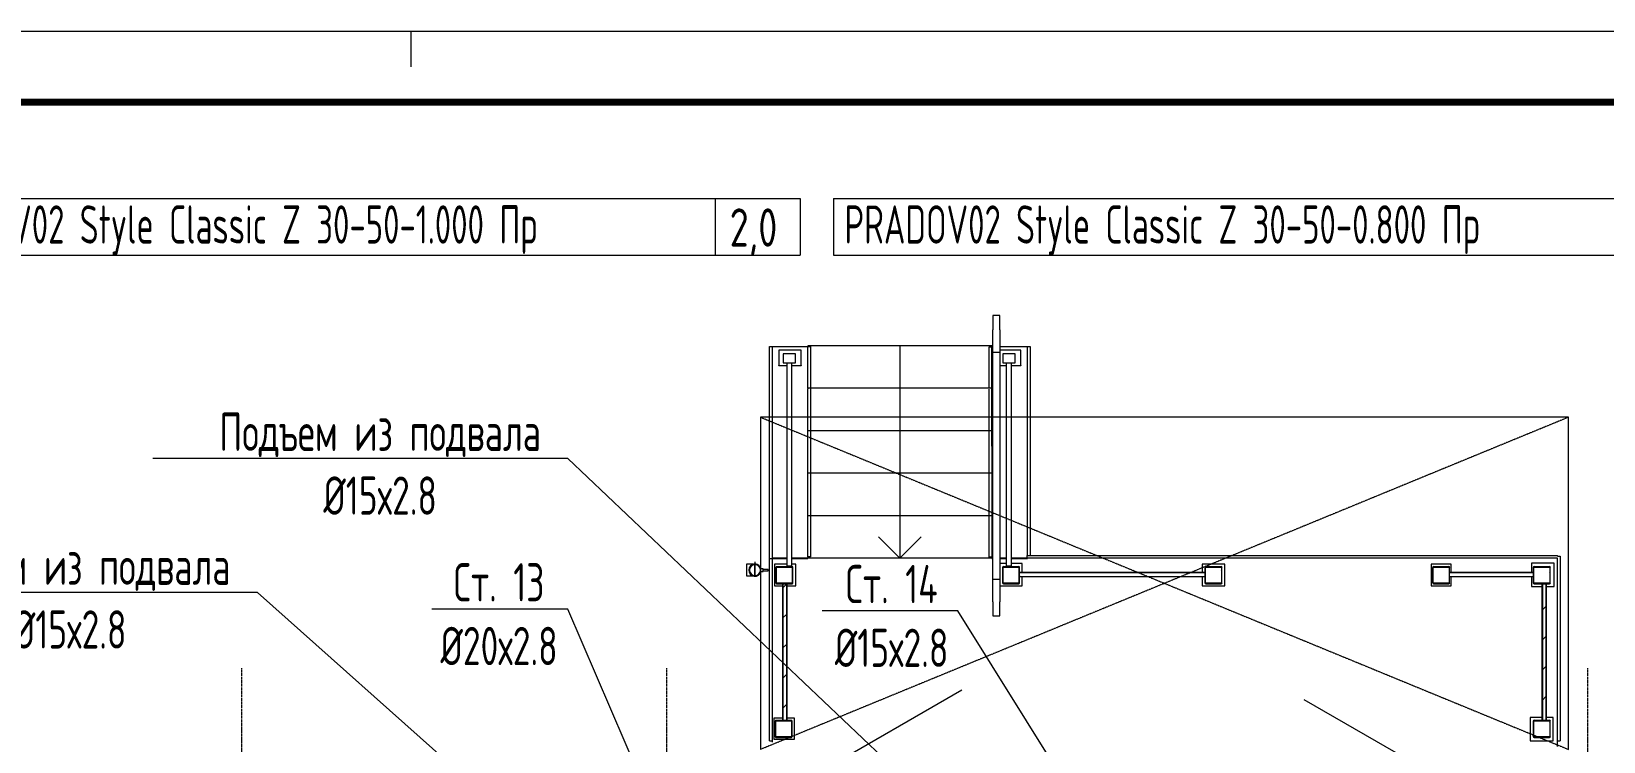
# Model space of a CAD drawing. Header units: millimetres. Extents: x -3929 to 624051, y 52832 to 514950.
# Drawn here: x 217321 to 228415, y 200093 to 205107 of the extents above; entities that cross this region are included whole.
import ezdxf
from ezdxf import colors
from ezdxf.entities.mleader import LeaderData, LeaderLine
from ezdxf.enums import TextEntityAlignment as Align
from ezdxf.math import Vec2, Vec3

# ---------------------------------------------------------------- set-up
doc = ezdxf.new("R2010")
doc.units = ezdxf.units.MM
doc.linetypes.add('ADSK_Линия сетки', pattern=[25, 20, -2.5, 0, -2.5])
doc.linetypes.add('ADSK_Штриховая_ш3 п1_5', pattern=[4.5, 3, -1.5])
for name, color, linetype in [('9_Форматы', 7, 'Continuous'), ('ПРИБОРЫ', 3, 'Continuous'), ('статистика приборов', 252, 'Continuous'), ('стояки', 7, 'Continuous')]:
    doc.layers.add(name, color=color, linetype=linetype)
for name, color, linetype, lineweight in [('Двери', 7, 'Continuous', 9), ('Лестницы', 7, 'Continuous', 9), ('Обобщенные модели', 7, 'Continuous', 18), ('ОВ-рамка', 7, 'Continuous', 30), ('ОВ-ТЕКСТ', 7, 'Continuous', 25), ('Ограждение', 7, 'Continuous', 9), ('Оси', 253, 'Continuous', 9), ('Перекрытие', 7, 'Continuous', 18), ('Стены внутренние', 7, 'Continuous', 18), ('Стены наружные', 7, 'Continuous', 18), ('Стрелки вверх', 7, 'Continuous', 18)]:
    doc.layers.add(name, color=color, linetype=linetype, lineweight=lineweight)
doc.layers.add('Линии', color=7, linetype='Continuous', lineweight=9, true_color=0x00a600)
doc.styles.add('СТИЛЬ', font='simplex.shx', dxfattribs={"width": 0.65})

# ---------------------------------------------------------------- blocks, each defined once
blk = doc.blocks.new('1 этаж')
at = {"layer": 'Двери', "color": 253, "lineweight": 5}
for p, q in [((413639, -210328), (414626, -209758)), ((417907, -210328), (417041, -209828))]:
    blk.add_line(p, q, dxfattribs=at)
at = {"layer": 'Лестницы', "color": 253, "lineweight": 5}
for p, q in [((414838, -207328), (413538, -207328)), ((413538, -207328), (413538, -207333)), ((414838, -207328), (413538, -207328)), ((414838, -207328), (414838, -207333)), ((413538, -207628), (413538, -207633)), ((414838, -207628), (413538, -207628)), ((414838, -207628), (413538, -207628)), ((414838, -207628), (414838, -207633)), ((413538, -207928), (413538, -207931)), ((414838, -207928), (413538, -207928)), ((414838, -207928), (413538, -207928)), ((414838, -207928), (414838, -207933)), ((413538, -208228), (413538, -208230)), ((414838, -208228), (413538, -208228)), ((414838, -208228), (413538, -208228)), ((414838, -208228), (414838, -208233)), ((414838, -208528), (413538, -208528)), ((414838, -208528), (413538, -208528)), ((414838, -208528), (414838, -208531)), ((414838, -208828), (413538, -208828))]:
    blk.add_line(p, q, dxfattribs=at)
at = {"layer": 'Линии', "color": 253, "linetype": 'ADSK_Штриховая_ш3 п1_5', "lineweight": 5}
for p, q in [((413206, -207833), (413206, -210178)), ((418906, -207833), (413206, -207833)), ((418906, -207833), (413206, -210178)), ((413206, -207833), (418906, -210178)), ((418906, -210178), (418906, -207833))]:
    blk.add_line(p, q, dxfattribs=at)
at = {"layer": 'Обобщенные модели', "color": 253, "lineweight": 5}
for p, q in [((413152, -208871), (413105, -208871)), ((413105, -208871), (413105, -208872)), ((413105, -208872), (413105, -208876)), ((413105, -208876), (413105, -208882)), ((413105, -208882), (413105, -208889)), ((413105, -208889), (413105, -208898)), ((413105, -208898), (413105, -208907)), ((413168, -208855), (413164, -208855)), ((413164, -208855), (413164, -208869)), ((413166, -208951), (413166, -208873)), ((413166, -208873), (413166, -208951)), ((413168, -208869), (413168, -208855)), ((413105, -208907), (413105, -208917)), ((413105, -208917), (413105, -208927)), ((413105, -208927), (413105, -208936)), ((413105, -208936), (413105, -208943)), ((413105, -208943), (413105, -208949)), ((413105, -208949), (413105, -208952)), ((413105, -208952), (413105, -208953)), ((413105, -208953), (413152, -208953)), ((413223, -208902), (413208, -208902)), ((413208, -208922), (413223, -208922)), ((413223, -208922), (413223, -208902)), ((413259, -208907), (413223, -208907)), ((413223, -208917), (413259, -208917)), ((413259, -208917), (413259, -208907))]:
    blk.add_line(p, q, dxfattribs=at)
for radius, start, end in [(43.6, 92.7801, 180), (43.3, 92.992, 346.5871), (41.1, 90, 270), (41, 151.0371, 178.9629), (38.8, 90, 270), (41, 121.0371, 148.9629), (41, 91.0371, 118.9629), (41.1, 270, 90), (38.8, 270, 90), (43.3, 13.3472, 86.6899), (43.6, 13.284, 86.6773), (41, 61.0371, 87.5499), (41, 31.0371, 58.9629), (41, 1.0371, 28.9629), (43.6, 180, 346.716), (41, 181.0371, 208.9629), (41, 211.0371, 238.9629), (41, 241.0371, 268.9629), (41, 272.4501, 298.9629), (41, 301.0371, 328.9629), (41, 331.0371, 358.9629)]:
    blk.add_arc((413166, -208912), radius, start, end, dxfattribs=at)
at = {"layer": 'Ограждение', "color": 253, "lineweight": 5}
for p, q in [((414894, -207115), (414844, -207115)), ((414844, -207115), (414844, -207215)), ((414894, -207215), (414894, -207115)), ((414844, -207375), (414844, -207215)), ((414894, -207215), (414894, -207375)), ((413493, -207360), (413334, -207360)), ((413334, -207360), (413334, -207467)), ((413452, -207384), (413366, -207384)), ((413366, -207384), (413366, -207449)), ((413366, -207449), (413452, -207449)), ((413392, -208885), (413392, -207449)), ((413424, -207449), (413424, -208885)), ((413452, -207449), (413452, -207384)), ((413493, -207467), (413493, -207360)), ((414844, -208975), (414844, -207375)), ((414894, -207375), (414844, -207375)), ((415043, -207360), (414894, -207360)), ((414894, -207375), (414894, -208975)), ((415002, -207384), (414916, -207384)), ((414916, -207384), (414916, -207449)), ((414916, -207449), (415002, -207449)), ((414942, -208885), (414942, -207449)), ((414974, -207449), (414974, -208885)), ((415002, -207449), (415002, -207384)), ((415043, -207467), (415043, -207360)), ((413334, -207467), (413392, -207467)), ((413334, -207470), (413334, -207467)), ((413392, -207470), (413334, -207470)), ((413424, -207467), (413493, -207467)), ((413493, -207470), (413424, -207470)), ((413493, -207467), (413493, -207470)), ((414894, -207467), (414942, -207467)), ((414942, -207470), (414894, -207470)), ((414974, -207467), (415043, -207467)), ((415043, -207470), (414974, -207470)), ((415043, -207467), (415043, -207470)), ((413392, -208870), (413303, -208870)), ((413303, -208870), (413303, -209023)), ((413313, -208893), (413313, -209002)), ((413317, -209002), (413317, -208893)), ((413428, -208888), (413319, -208888)), ((413319, -208892), (413428, -208892)), ((413392, -208885), (413392, -208888)), ((413424, -208885), (413392, -208885)), ((413392, -208888), (413424, -208888)), ((413454, -208870), (413424, -208870)), ((413424, -208888), (413424, -208885)), ((413429, -208893), (413429, -209002)), ((413433, -209002), (413433, -208893)), ((413454, -209023), (413454, -208870)), ((414942, -208865), (414894, -208865)), ((414913, -208893), (414913, -209002)), ((414917, -209002), (414917, -208893)), ((415028, -208888), (414919, -208888)), ((414919, -208892), (415028, -208892)), ((414942, -208885), (414942, -208888)), ((414974, -208885), (414942, -208885)), ((414942, -208888), (414974, -208888)), ((415052, -208865), (414974, -208865)), ((414974, -208888), (414974, -208885)), ((415029, -208893), (415029, -209002)), ((415033, -209002), (415033, -208893)), ((415052, -208927), (415052, -208865)), ((416482, -208870), (416321, -208870)), ((416321, -208870), (416321, -208927)), ((416341, -208893), (416341, -209002)), ((416345, -209002), (416345, -208893)), ((416456, -208888), (416347, -208888)), ((416347, -208892), (416456, -208892)), ((416457, -208893), (416457, -209002)), ((416461, -209002), (416461, -208893)), ((416482, -209023), (416482, -208870)), ((418079, -208870), (417938, -208870)), ((417938, -208870), (417938, -209023)), ((417948, -208893), (417948, -209002)), ((417952, -209002), (417952, -208893)), ((418063, -208888), (417954, -208888)), ((417954, -208892), (418063, -208892)), ((418064, -208893), (418064, -209002)), ((418068, -209002), (418068, -208893)), ((418079, -208927), (418079, -208870)), ((418805, -208864), (418646, -208864)), ((418646, -208864), (418646, -208927)), ((418658, -208893), (418658, -209002)), ((418662, -209002), (418662, -208893)), ((418773, -208888), (418664, -208888)), ((418664, -208892), (418773, -208892)), ((418774, -208893), (418774, -209002)), ((418778, -209002), (418778, -208893)), ((418805, -209029), (418805, -208864)), ((413428, -209004), (413319, -209004)), ((413319, -209008), (413428, -209008)), ((413362, -209973), (413362, -209008)), ((413390, -209008), (413363, -209008)), ((413363, -209008), (413363, -209973)), ((413390, -209973), (413390, -209008)), ((413392, -209973), (413392, -209008)), ((414844, -209135), (414844, -208975)), ((414844, -208975), (414894, -208975)), ((414894, -208975), (414894, -209135)), ((415028, -209004), (414919, -209004)), ((414919, -209008), (415028, -209008)), ((415033, -208927), (415033, -208931)), ((415033, -208927), (416341, -208927)), ((415033, -208952), (415033, -208931)), ((416341, -208931), (415033, -208931)), ((415033, -208952), (415033, -208957)), ((415033, -208957), (416341, -208957)), ((415052, -209023), (415052, -208957)), ((416321, -208957), (416321, -209023)), ((416456, -209004), (416347, -209004)), ((416347, -209008), (416456, -209008)), ((418063, -209004), (417954, -209004)), ((417954, -209008), (418063, -209008)), ((418068, -208927), (418658, -208927)), ((418658, -208931), (418068, -208931)), ((418068, -208957), (418658, -208957)), ((418079, -209023), (418079, -208957)), ((418646, -208957), (418646, -209029)), ((418773, -209004), (418664, -209004)), ((418664, -209008), (418773, -209008)), ((418721, -209973), (418721, -209008)), ((418750, -209008), (418723, -209008)), ((418723, -209008), (418723, -209973)), ((418750, -209973), (418750, -209008)), ((418751, -209973), (418751, -209008)), ((413303, -209023), (413362, -209023)), ((413391, -209023), (413454, -209023)), ((414894, -209023), (415052, -209023)), ((416321, -209023), (416482, -209023)), ((417938, -209023), (418079, -209023)), ((418646, -209029), (418721, -209029)), ((418751, -209029), (418805, -209029)), ((414844, -209135), (414844, -209235)), ((414894, -209235), (414894, -209135)), ((414844, -209235), (414894, -209235)), ((413362, -209958), (413298, -209958)), ((413298, -209958), (413298, -210106)), ((413308, -209978), (413308, -210087)), ((413312, -210087), (413312, -209978)), ((413423, -209973), (413314, -209973)), ((413314, -209977), (413423, -209977)), ((413363, -209973), (413390, -209973)), ((413444, -209958), (413391, -209958)), ((413424, -209978), (413424, -210087)), ((413428, -210087), (413428, -209978)), ((413444, -210106), (413444, -209958)), ((418721, -209953), (418636, -209953)), ((418636, -209953), (418636, -210118)), ((418658, -209978), (418658, -210087)), ((418662, -210087), (418662, -209978)), ((418773, -209973), (418664, -209973)), ((418664, -209977), (418773, -209977)), ((418723, -209973), (418750, -209973)), ((418798, -209953), (418751, -209953)), ((418774, -209978), (418774, -210087)), ((418778, -210087), (418778, -209978)), ((418798, -210118), (418798, -209953)), ((413298, -210106), (413444, -210106)), ((413423, -210089), (413314, -210089)), ((413314, -210093), (413423, -210093)), ((418636, -210118), (418798, -210118)), ((418773, -210089), (418664, -210089)), ((418664, -210093), (418773, -210093))]:
    blk.add_line(p, q, dxfattribs=at)
at = {"layer": 'Ограждение', "color": 253, "linetype": 'Continuous', "lineweight": 5}
for p, q in [((414994, -208892), (414998, -208888)), ((417963, -208892), (417967, -208888)), ((413363, -209037), (413390, -209010)), ((413393, -209008), (413397, -209004)), ((413429, -208971), (413433, -208967)), ((414913, -208972), (414917, -208968)), ((416363, -209008), (416367, -209004)), ((416457, -208913), (416461, -208909)), ((417948, -208907), (417952, -208903)), ((418060, -209008), (418063, -209005)), ((418065, -209002), (418068, -208999)), ((418696, -209008), (418700, -209004)), ((418774, -208929), (418778, -208925)), ((413363, -209250), (413390, -209223)), ((418723, -209193), (418750, -209166)), ((413363, -209462), (413390, -209435)), ((418723, -209405), (418750, -209378)), ((413363, -209674), (413390, -209647)), ((418723, -209617), (418750, -209590)), ((413363, -209886), (413390, -209859)), ((418723, -209830), (418750, -209802)), ((418774, -209990), (418778, -209986)), ((413368, -210093), (413372, -210089)), ((413424, -210037), (413428, -210033)), ((418672, -210093), (418676, -210089))]:
    blk.add_line(p, q, dxfattribs=at)
at = {"layer": 'Ограждение', "color": 253, "lineweight": 5}
for centre, radius, start, end in [((413319, -208893), 5.66, 90, 180), ((413319, -208893), 1.66, 90, 180), ((413428, -208893), 5.66, 0, 90), ((413428, -208893), 1.66, 0, 90), ((414919, -208893), 5.66, 90, 180), ((414919, -208893), 1.66, 90, 180), ((415028, -208893), 5.66, 0, 90), ((415028, -208893), 1.66, 0, 90), ((416347, -208893), 5.66, 90, 180), ((416347, -208893), 1.66, 90, 180), ((416456, -208893), 5.66, 0, 90), ((416456, -208893), 1.66, 0, 90), ((417954, -208893), 5.66, 90, 180), ((417954, -208893), 1.66, 90, 180), ((418063, -208893), 5.66, 0, 90), ((418063, -208893), 1.66, 0, 90), ((418664, -208893), 5.66, 90, 180), ((418664, -208893), 1.66, 90, 180), ((418773, -208893), 5.66, 0, 90), ((418773, -208893), 1.66, 0, 90), ((413319, -209002), 5.66, 180, 270), ((413319, -209002), 1.66, 180, 270), ((413428, -209002), 5.66, 270, 0), ((413428, -209002), 1.66, 270, 0), ((414919, -209002), 5.66, 180, 270), ((414919, -209002), 1.66, 180, 270), ((415028, -209002), 5.66, 270, 0), ((415028, -209002), 1.66, 270, 0), ((416347, -209002), 5.66, 180, 270), ((416347, -209002), 1.66, 180, 270), ((416456, -209002), 5.66, 270, 0), ((416456, -209002), 1.66, 270, 0), ((417954, -209002), 5.66, 180, 270), ((417954, -209002), 1.66, 180, 270), ((418063, -209002), 5.66, 270, 0), ((418063, -209002), 1.66, 270, 0), ((418664, -209002), 5.66, 180, 270), ((418664, -209002), 1.66, 180, 270), ((418773, -209002), 5.66, 270, 0), ((418773, -209002), 1.66, 270, 0), ((413314, -209978), 5.66, 90, 180), ((413314, -209978), 1.66, 90, 180), ((413423, -209978), 5.66, 0, 90), ((413423, -209978), 1.66, 0, 90), ((418664, -209978), 5.66, 90, 180), ((418664, -209978), 1.66, 90, 180), ((418773, -209978), 5.66, 0, 90), ((418773, -209978), 1.66, 0, 90), ((413314, -210087), 5.66, 180, 270), ((413314, -210087), 1.66, 180, 270), ((413423, -210087), 5.66, 270, 0), ((413423, -210087), 1.66, 270, 0), ((418664, -210087), 5.66, 180, 270), ((418664, -210087), 1.66, 180, 270), ((418773, -210087), 5.66, 270, 0), ((418773, -210087), 1.66, 270, 0)]:
    blk.add_arc(centre, radius, start, end, dxfattribs=at)
at = {"layer": 'Оси', "color": 253, "linetype": 'ADSK_Линия сетки', "lineweight": 5}
for p, q in [((409544, -258178), (409544, -209604)), ((412544, -258178), (412544, -209604)), ((419044, -258178), (419044, -209604))]:
    blk.add_line(p, q, dxfattribs=at)
at = {"layer": 'Перекрытие', "color": 253, "lineweight": 5}
for p, q in [((413392, -208828), (413288, -208828)), ((413288, -208828), (413288, -210128)), ((414844, -208828), (413424, -208828)), ((414942, -208828), (414894, -208828)), ((415086, -208828), (414974, -208828)), ((418828, -210158), (418828, -210118))]:
    blk.add_line(p, q, dxfattribs=at)
at = {"layer": 'Стены внутренние', "color": 253, "lineweight": 5}
for p, q in [((413288, -207333), (413538, -207333)), ((414838, -207628), (414838, -207333)), ((414838, -207333), (414844, -207333)), ((414894, -207333), (415088, -207333)), ((414838, -207928), (414838, -207633)), ((414838, -208038), (414838, -207933)), ((413392, -208833), (413288, -208833)), ((413538, -208833), (413424, -208833)), ((413538, -208818), (413538, -208828)), ((414838, -208828), (414838, -208820)), ((414844, -208833), (414838, -208833)), ((414942, -208833), (414894, -208833)), ((415088, -208833), (414974, -208833))]:
    blk.add_line(p, q, dxfattribs=at)
at = {"layer": 'Стены наружные', "color": 253, "lineweight": 5}
for p, q in [((413268, -210118), (413268, -207333)), ((413268, -207333), (413288, -207333)), ((413288, -207333), (413288, -208828)), ((413538, -207628), (413538, -207333)), ((413538, -207333), (413558, -207333)), ((413558, -207333), (413558, -207628)), ((414818, -207628), (414818, -207336)), ((414818, -207336), (414838, -207336)), ((415088, -208808), (415088, -207333)), ((415088, -207333), (415108, -207333)), ((415108, -207333), (415108, -208808)), ((413538, -207928), (413538, -207632)), ((413558, -207632), (413558, -207928)), ((414818, -207928), (414818, -207635)), ((413538, -208228), (413538, -207931)), ((413558, -207931), (413558, -208228)), ((414818, -208228), (414818, -207933)), ((414838, -208038), (414838, -208228)), ((413538, -208528), (413538, -208230)), ((413558, -208230), (413558, -208528)), ((414818, -208528), (414818, -208232)), ((414838, -208232), (414838, -208528)), ((413538, -208818), (413538, -208529)), ((413558, -208529), (413558, -208818)), ((414818, -208820), (414818, -208531)), ((414838, -208531), (414838, -208820)), ((413288, -208833), (413268, -208833)), ((413558, -208818), (413538, -208818)), ((414838, -208820), (414818, -208820)), ((415086, -208808), (418828, -208808)), ((415086, -208828), (415086, -208808)), ((418828, -208828), (415086, -208828)), ((418828, -208813), (418828, -208808)), ((418828, -208813), (418848, -208813)), ((418828, -210118), (418828, -208828)), ((418848, -208813), (418848, -210118)), ((413268, -210118), (413288, -210118)), ((418828, -210118), (418848, -210118))]:
    blk.add_line(p, q, dxfattribs=at)
at = {"layer": 'Стрелки вверх', "color": 253, "lineweight": 5}
for p, q in [((414188, -207328), (414188, -207628)), ((414188, -207628), (414188, -207928)), ((414188, -207928), (414188, -208228)), ((414188, -208228), (414188, -208528)), ((414188, -208528), (414188, -208828)), ((414188, -208828), (414038, -208678)), ((414188, -208828), (414338, -208678))]:
    blk.add_line(p, q, dxfattribs=at)
blk = doc.blocks.new('*U2998')
at = {"layer": '9_Форматы', "color": 7, "linetype": 'Continuous', "lineweight": 9, "ltscale": 100}
blk.add_lwpolyline([(5, -5), (5, 589), (-836, 589), (-836, -5)], close=True, dxfattribs=at)
at = {"layer": '9_Форматы', "color": 7, "linetype": 'Continuous', "lineweight": 15, "ltscale": 100}
blk.add_lwpolyline([(-185, 589), (-185, 586.5)], dxfattribs=at)
at = {"layer": '9_Форматы', "color": 7, "linetype": 'Continuous', "lineweight": 9, "ltscale": 100, "const_width": 0.5}
blk.add_lwpolyline([(0, 0), (0, 584), (-816, 584), (-816, 0)], close=True, dxfattribs=at)

msp = doc.modelspace()

# ---------------------------------------------------------------- linework, layer by layer
at = {"layer": 'ПРИБОРЫ', "color": 7, "lineweight": 15}
for p, q in [((216373.346, 203926.756), (222745.41, 203926.756)), ((216373.346, 203926.756), (222745.41, 203926.756)), ((222145.41, 203926.756), (222145.41, 203526.756)), ((222745.41, 203926.756), (222745.41, 203526.756)), ((222980.999, 203926.756), (229353.063, 203926.756)), ((222980.999, 203926.756), (229353.063, 203926.756)), ((222980.999, 203926.756), (222980.999, 203526.756)), ((216373.346, 203526.756), (222745.41, 203526.756)), ((222980.999, 203526.756), (229353.063, 203526.756))]:
    msp.add_line(p, q, dxfattribs=at)

# ---------------------------------------------------------------- block references
at = {"layer": 'ОВ-рамка', "ltscale": 100, "transparency": 33554687, "xscale": 100, "yscale": 100, "zscale": 100}
msp.add_blockref('*U2998', (238498.26, 146206.792), dxfattribs=at)
at = {"layer": 'стояки', "color": 5, "lineweight": 40}
msp.add_blockref('1 этаж', (-190738.98, 410215.433), dxfattribs=at)

# ---------------------------------------------------------------- texts
at = {"layer": 'статистика приборов', "color": 7, "style": 'СТИЛЬ', "width": 0.6}
for s, p in [('PRADOV02 Style Classic Z 30-50-1.000 Пр      ', (216450.62, 203608.609)), ('PRADOV02 Style Classic Z 30-50-0.800 Пр      ', (223058.273, 203608.609))]:
    msp.add_text(s, height=270, dxfattribs=at).set_placement(p)
at = {"layer": 'статистика приборов', "color": 7, "style": 'СТИЛЬ', "width": 0.7}
msp.add_text('2,0', height=270, dxfattribs=at).set_placement((222416.476, 203587.207), align=Align.CENTER)

# ---------------------------------------------------------------- leaders
at = {"layer": 'ОВ-ТЕКСТ', "color": 7}
ml = msp.add_multileader_mtext('Standard', dxfattribs=at)
ml.set_content('\\A1;Подъем из подвала %%C15х2.8 ', color=7, style='СТИЛЬ')
ml.set_leader_properties(color=7, lineweight=18)
ml.build(insert=Vec2(0, 0))
ml.multileader.update_dxf_attribs({"text_left_attachment_type": 6, "text_right_attachment_type": 6, "dogleg_length": 0.36, "arrow_head_size": 0.126})
ctx = ml.context
ctx.base_point, ctx.char_height, ctx.arrow_head_size, ctx.landing_gap_size, ctx.plane_origin = Vec3(218457.359, 202090.391), 270, 0.126, 0.063, Vec3(249253.359, 188141.132)
ctx.left_attachment, ctx.right_attachment, ctx.text_align_type = 6, 6, 1
notes = []
notes.append((ctx, [(1, (1, 1, 0), (221106.951, 202090.391), (-1, 0), 0.252, [(1, [(224314.275, 199196.268), (224314.275, 199046.268)], 0, [])])]))
ctx.mtext.insert, ctx.mtext.width, ctx.mtext.defined_height, ctx.mtext.alignment, ctx.mtext.flow_direction = Vec3(219782.029, 202414.391), 2900.40337, 1165.442, 2, 5
ml = msp.add_multileader_mtext('Standard', dxfattribs=at)
ml.set_content('\\A1;Подъем из подвала %%C15х2.8 ', color=7, style='СТИЛЬ')
ml.set_leader_properties(color=7, lineweight=18)
ml.build(insert=Vec2(0, 0))
ml.multileader.update_dxf_attribs({"text_left_attachment_type": 6, "text_right_attachment_type": 6, "dogleg_length": 0.36, "arrow_head_size": 0.126})
ctx = ml.context
ctx.base_point, ctx.char_height, ctx.arrow_head_size, ctx.landing_gap_size, ctx.plane_origin = Vec3(216266.541, 201145.245), 270, 0.126, 0.063, Vec3(245868.091, 188926.958)
ctx.left_attachment, ctx.right_attachment, ctx.text_align_type = 6, 6, 1
notes.append((ctx, [(1, (1, 1, 0), (218916.133, 201145.245), (-1, 0), 0.252, [(1, [(220850.864, 199556.065), (220700.864, 199556.065)], 0, [])])]))
ctx.mtext.insert, ctx.mtext.width, ctx.mtext.defined_height, ctx.mtext.alignment, ctx.mtext.flow_direction = Vec3(217591.211, 201469.245), 2900.40337, 1165.442, 2, 5
ml = msp.add_multileader_mtext('Standard', dxfattribs=at)
ml.set_content('\\A1;Ст. 13^J%%C20х2.8 ', color=7, style='СТИЛЬ')
ml.set_leader_properties(color=7, lineweight=18)
ml.build(insert=Vec2(0, 0))
ml.multileader.update_dxf_attribs({"text_left_attachment_type": 6, "text_right_attachment_type": 6, "dogleg_length": 0.36, "arrow_head_size": 0.126})
ctx = ml.context
ctx.base_point, ctx.char_height, ctx.arrow_head_size, ctx.landing_gap_size, ctx.plane_origin = Vec3(220136.302, 201028.435), 270, 0.126, 0.063, Vec3(226296.682, 196997.831)
ctx.left_attachment, ctx.right_attachment, ctx.text_align_type = 6, 6, 1
notes.append((ctx, [(1, (1, 1, 0), (221106.109, 201028.435), (-1, 0), 0.252, [(0, [(222012.98, 199312.639), (221846.405, 199310.99)], 0, [])])]))
ctx.mtext.insert, ctx.mtext.width, ctx.mtext.alignment, ctx.mtext.flow_direction = Vec3(220621.079, 201352.435), 1404.14984, 2, 5
ml = msp.add_multileader_mtext('Standard', dxfattribs=at)
ml.set_content('\\A1;Ст. 14^J%%C15х2.8 ', color=7, style='СТИЛЬ')
ml.set_leader_properties(color=7, lineweight=18)
ml.build(insert=Vec2(0, 0))
ml.multileader.update_dxf_attribs({"text_left_attachment_type": 6, "text_right_attachment_type": 6, "dogleg_length": 0.36, "arrow_head_size": 0.126})
ctx = ml.context
ctx.base_point, ctx.char_height, ctx.arrow_head_size, ctx.landing_gap_size, ctx.plane_origin = Vec3(222923.27, 201015.786), 270, 0.126, 0.063, Vec3(229379.101, 196985.181)
ctx.left_attachment, ctx.right_attachment, ctx.text_align_type = 6, 6, 1
notes.append((ctx, [(1, (1, 1, 0), (223859.648, 201015.786), (-1, 0), 0.252, [(0, [(225095.398, 199299.99), (224928.824, 199298.34)], 0, [])])]))
ctx.mtext.insert, ctx.mtext.width, ctx.mtext.alignment, ctx.mtext.flow_direction = Vec3(223391.333, 201339.786), 1404.14984, 2, 5
for ctx, leaders in notes:
    for number, flags, end, landing, length, lines in leaders:
        leader = LeaderData()
        leader.index, (leader.has_last_leader_line, leader.has_dogleg_vector, leader.attachment_direction) = number, flags
        leader.last_leader_point, leader.dogleg_vector, leader.dogleg_length = Vec3(end), Vec3(landing), length
        for number, points, colour, breaks in lines:
            line = LeaderLine()
            line.index, line.vertices, line.color, line.breaks = number, Vec3.list(points), colors.encode_raw_color(colour), breaks
            leader.lines.append(line)
        ctx.leaders.append(leader)

doc.saveas('drawing.dxf')
